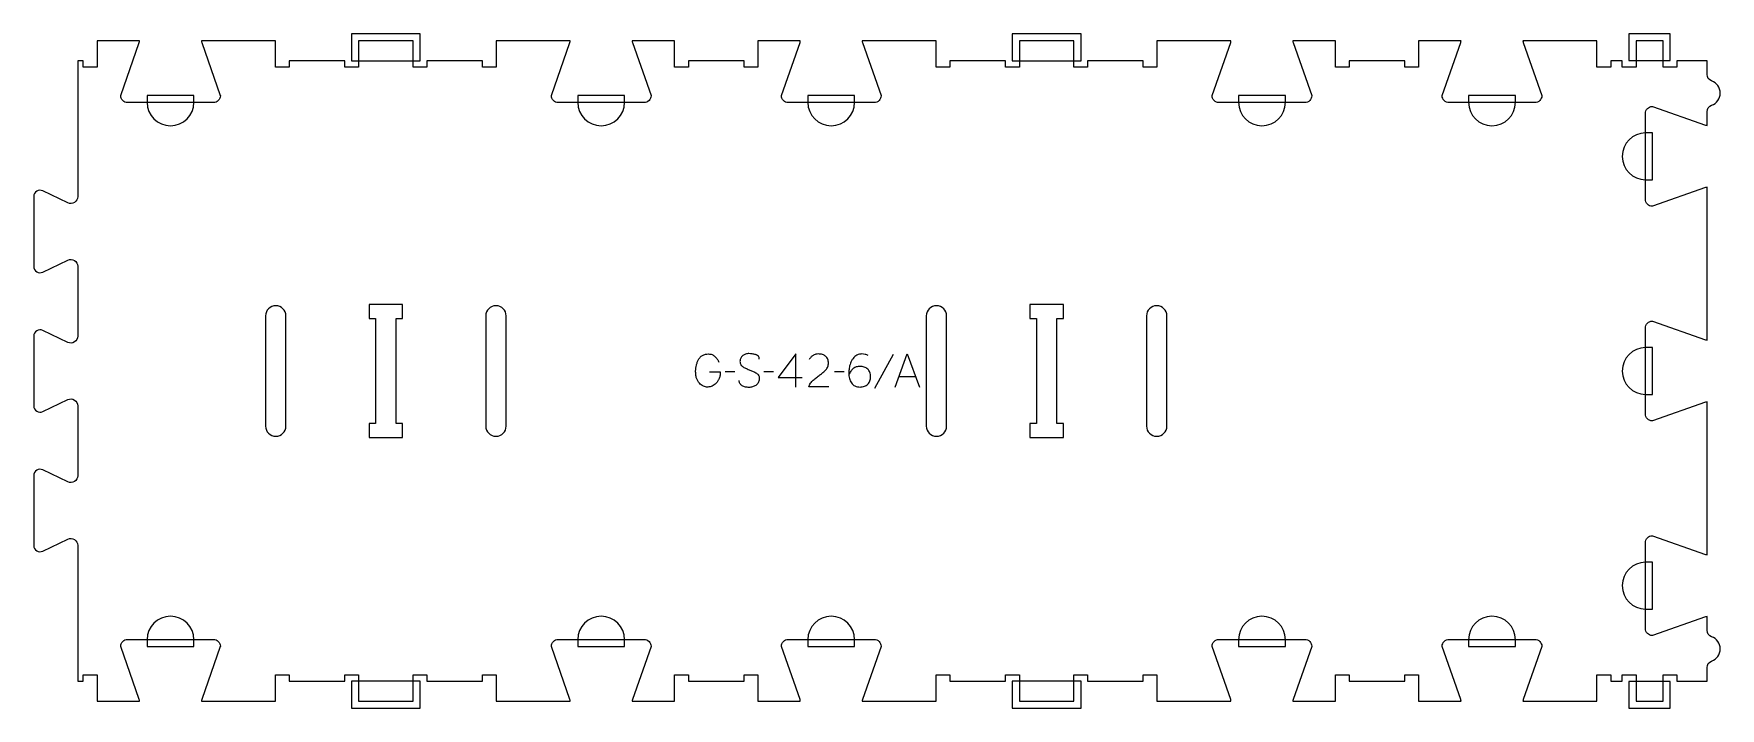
# Model space of a CAD drawing. Extents: x 0 to 1532, y -6 to 606.
import ezdxf

# ---------------------------------------------------------------- set-up
doc = ezdxf.new("R2010")
doc.units = 0
for name, color, linetype in [('1_ANYTOOL_1MMDEEP_LABELS_S', 2, 'CONTINUOUS'), ('3_ANYTOOL_CUTTHROUGH_INSID', 4, 'CONTINUOUS'), ('4_ANYTOOL_CUTTHROUGH_OUTSI', 5, 'CONTINUOUS'), ('5_ANYTOOL_HALF_MILL_9MM_IN', 3, 'CONTINUOUS')]:
    doc.layers.add(name, color=color, linetype=linetype)

msp = doc.modelspace()

# ---------------------------------------------------------------- linework, layer by layer
at = {"layer": '1_ANYTOOL_1MMDEEP_LABELS_S'}
for p, q in [((780.53589, 314.728579), (763.350176, 283.957151)), ((636.578748, 299.085722), (627.793033, 299.000008)), ((671.63589, 299.085722), (662.850176, 299.000008)), ((675.921605, 293.857151), (697.693033, 293.857151)), ((735.83589, 299.085722), (727.050176, 299.000008)), ((785.721605, 294.757151), (800.63589, 294.757151))]:
    msp.add_line(p, q, dxfattribs=at)
for points in [[(613.693033, 299.000008), (623.464462, 298.957151, -0.031732), (623.196351, 295.949749, -0.048764), (622.451962, 293.032151, -0.050291), (621.342249, 290.721643, -0.060119), (619.757319, 288.714293, -0.036578), (618.025299, 287.227877, -0.050793), (616.066248, 286.067865, -0.051881), (614.113231, 285.40012, -0.053919), (612.064462, 285.157151, -0.055881), (610.029314, 285.364095, -0.055271), (608.089462, 286.014293, -0.05403), (606.163486, 287.173487, -0.038531), (604.478748, 288.671436, -0.067281), (602.931034, 290.78245, -0.049165), (601.907319, 293.203579, -0.047412), (601.234392, 296.407498, -0.028075), (601.050176, 299.685722, -0.03109), (601.217703, 302.377302, -0.031496), (601.719819, 305.026793, -0.031425), (602.570692, 307.655038, -0.02824), (603.728748, 310.164293, -0.064555), (605.257551, 312.315818, -0.078906), (607.32339, 313.941079, -0.076878), (609.946992, 314.915629, -0.050594), (612.750176, 315.200008, -0.039946), (614.409737, 315.067211, -0.052714), (616.012676, 314.632151, -0.053511), (617.395873, 313.916816, -0.05153), (618.600176, 312.928579, -0.040443), (620.6404, 310.505437, -0.04035), (622.264462, 307.785722)], [(658.821605, 310.614293, 0.071867), (658.628491, 311.9509, 0.100684), (658.001962, 313.132151, 0.047558), (657.527408, 313.608601, 0.038563), (656.977408, 313.997329, 0.037928), (656.280221, 314.344797, 0.026634), (655.543033, 314.600008, 0.028461), (652.5197, 315.28599, 0.041577), (649.43589, 315.542865, 0.036938), (647.933531, 315.431725, 0.041531), (646.468033, 315.087508, 0.041583), (645.090656, 314.510299, 0.038125), (643.821605, 313.721436, 0.057611), (642.751452, 312.729532, 0.065808), (641.957319, 311.508936, 0.06469), (641.479823, 310.049382, 0.046778), (641.33589, 308.514293, 0.052235), (641.498246, 306.964451, 0.075448), (642.043033, 305.514293, 0.076671), (642.959125, 304.341241, 0.061023), (644.164462, 303.457151, 0.021951), (647.193316, 301.929805, 0.018213), (650.33589, 300.650008, -0.02405), (653.437375, 299.344546, -0.02981), (656.378748, 297.714293, -0.068439), (657.520049, 296.748363, -0.079282), (658.328748, 295.496436, -0.076308), (658.753747, 293.917754, -0.047772), (658.778748, 292.271436, -0.046243), (658.485513, 290.590477, -0.06359), (657.83589, 289.019651, -0.064671), (656.863067, 287.735462, -0.057073), (655.607319, 286.721436, -0.067522), (652.639011, 285.358526, -0.070793), (649.414462, 284.857151, -0.064027), (646.275447, 285.219666, -0.070447), (643.350176, 286.400008, -0.054374), (642.191759, 287.24964, -0.074742), (641.293033, 288.360722, -0.075199), (640.770026, 289.6671, -0.057737), (640.607319, 291.071436)], [(722.121605, 285.242865), (703.821605, 285.285722, -0.034491), (704.484383, 287.033054, -0.037732), (705.391248, 288.666079, -0.037744), (706.530542, 290.140715, -0.03482), (707.871605, 291.435722, -0.00859), (710.83083, 293.834305, -0.008791), (713.871605, 296.128579, 0.020588), (716.690893, 298.362022, 0.025206), (719.293033, 300.842865, 0.046908), (720.313628, 302.144107, 0.051091), (721.06089, 303.617865, 0.050722), (721.509623, 305.266039, 0.041139), (721.650176, 306.971436, 0.039396), (721.507531, 308.779022, 0.058519), (721.018033, 310.517865, 0.060358), (720.227476, 311.924981, 0.061397), (719.121605, 313.100008, 0.048006), (717.765648, 314.021967, 0.045901), (716.26089, 314.675008, 0.045216), (714.520829, 315.077567, 0.034258), (712.73589, 315.200008, 0.055622), (710.10132, 314.90602, 0.079896), (707.657319, 313.925008, 0.080617), (705.687932, 312.259308, 0.060287), (704.250176, 310.100008)], [(757.693033, 313.742865, 0.057806), (754.995024, 314.818617, 0.066076), (752.121605, 315.200008, 0.052264), (749.769071, 314.953428, 0.065898), (747.546605, 314.166079, 0.065876), (745.60349, 312.826317, 0.052055), (744.021605, 311.064293, 0.028676), (742.699503, 309.002655, 0.033318), (741.643033, 306.794651, 0.033467), (740.92177, 304.5642, 0.034063), (740.507319, 302.257151, -0.003803), (740.39441, 301.356513, -0.001694), (740.271605, 300.457151, 0.025666), (740.147448, 299.046289, 0.009114), (740.121605, 297.628579, 0.030977), (740.264917, 295.317579, 0.036241), (740.716248, 293.048222, 0.036421), (741.46026, 290.955455, 0.036449), (742.500176, 288.992865, 0.069063), (743.882211, 287.345472, 0.072026), (745.666248, 286.148222, 0.068969), (747.976566, 285.409345, 0.042981), (750.407319, 285.200008, 0.037652), (752.402714, 285.350481, 0.05219), (754.334105, 285.853579, 0.053306), (755.958933, 286.67, 0.0544), (757.371605, 287.814293, 0.052828), (758.504393, 289.227428, 0.052727), (759.316248, 290.846436, 0.051762), (759.814213, 292.748777, 0.038166), (759.964462, 294.714293, 0.038164), (759.813603, 296.687875, 0.055397), (759.300176, 298.592865, 0.056935), (758.471439, 300.15527, 0.058759), (757.307319, 301.485722, 0.051552), (755.866281, 302.5399, 0.048977), (754.243033, 303.285722, 0.04806), (752.330858, 303.74713, 0.035196), (750.364462, 303.885722, 0.031628), (748.616946, 303.77507, 0.043886), (746.909105, 303.403579, 0.044725), (745.470834, 302.810202, 0.050197), (744.171605, 301.957151, 0.037051), (742.998139, 300.852132, 0.02947), (741.980533, 299.600008, 0.029224), (740.991174, 298.039639, 0.021565), (740.164462, 296.385722)]]:
    msp.add_lwpolyline(points, format="xyb", dxfattribs=at)
for points in [[(691.907319, 285.200008), (691.950176, 315.242865), (675.921605, 293.857151)], [(782.250176, 285.200008), (793.13589, 315.200008), (804.193033, 285.200008)]]:
    msp.add_lwpolyline(points, dxfattribs=at)
at = {"layer": '3_ANYTOOL_CUTTHROUGH_INSID'}
for points in [[(229, 249.750003), (229, 349.749997, 1), (210.5, 349.749997), (210.5, 249.750003, 1)], [(410.5, 249.750003, 1), (429, 249.750003), (429, 349.749997, 1), (410.5, 349.749997)], [(829, 249.750003), (829, 349.749997, 1), (810.5, 349.749997), (810.5, 249.750003, 1)], [(1010.5, 249.750003, 1), (1029, 249.750003), (1029, 349.749997, 1), (1010.5, 349.749997)]]:
    msp.add_lwpolyline(points, format="xyb", close=True, dxfattribs=at)
for points in [[(304.5, 360), (304.5, 347.5), (310.5, 347.5), (310.5, 252), (304.5, 252), (304.5, 239.5), (335, 239.5), (335, 252), (329, 252), (329, 347.5), (335, 347.5), (335, 360)], [(904.5, 360), (904.5, 347.5), (910.5, 347.5), (910.5, 252), (904.5, 252), (904.5, 239.5), (935, 239.5), (935, 252), (929, 252), (929, 347.5), (935, 347.5), (935, 360)]]:
    msp.add_lwpolyline(points, close=True, dxfattribs=at)
at = {"layer": '4_ANYTOOL_CUTTHROUGH_OUTSI'}
msp.add_lwpolyline([(1518.10513, 522.989641, 0.061835), (1519.5, 522.75479), (1519.5, 535.153647, -0.317837), (1523.666667, 541.046203, 0.707107), (1523.666667, 563.202216, -0.317837), (1519.5, 569.094772), (1519.5, 581.499607), (1492, 581.499863), (1492, 575.749939, -0.414214), (1491.75, 575.499939), (1479.75, 575.499939, -0.414214), (1479.5, 575.749939), (1479.5, 599.499939), (1455, 599.499939), (1455, 575.749939, -0.414214), (1454.75, 575.499939), (1442.75, 575.499939, -0.414214), (1442.5, 575.749939), (1442.5, 581.49997), (1432, 581.499999), (1432, 575.75, -0.414214), (1431.75, 575.5), (1419.75, 575.5, -0.414214), (1419.5, 575.75), (1419.5, 599.5), (1369.75, 599.5), (1352.308437, 599.5, 0.061784), (1352.543431, 598.10513), (1369.438965, 549.832588, -0.084368), (1369.453, 549.75, -0.414214), (1363.203, 543.5), (1285.203, 543.5, -0.414214), (1278.953, 549.75, -0.084368), (1278.967035, 549.832588), (1295.866148, 598.116195, 0.061178), (1296.097563, 599.5), (1257.5, 599.5), (1257.5, 575.75, -0.414214), (1257.25, 575.5), (1245.25, 575.5, -0.414214), (1245, 575.75), (1245, 581.5), (1194.5, 581.5), (1194.5, 575.75, -0.414214), (1194.25, 575.5), (1182.25, 575.5, -0.414214), (1182, 575.75), (1182, 599.5), (1143.402437, 599.5, 0.061784), (1143.637431, 598.10513), (1160.532965, 549.832588, -0.084368), (1160.547, 549.75, -0.414214), (1154.297, 543.5), (1076.297, 543.5, -0.414214), (1070.047, 549.75, -0.084368), (1070.061035, 549.832588), (1086.960148, 598.116195, 0.061178), (1087.191563, 599.5), (1069.75, 599.5), (1020, 599.5), (1020, 575.75, -0.414214), (1019.75, 575.5), (1007.75, 575.5, -0.414214), (1007.5, 575.75), (1007.5, 581.5), (957, 581.5), (957, 575.75, -0.414214), (956.75, 575.5), (944.75, 575.5, -0.414214), (944.5, 575.75), (944.5, 599.5), (895, 599.5), (895, 575.75, -0.414214), (894.75, 575.5), (882.75, 575.5, -0.414214), (882.5, 575.75), (882.5, 581.5), (832, 581.5), (832, 575.75, -0.414214), (831.75, 575.5), (819.75, 575.5, -0.414214), (819.5, 575.75), (819.5, 599.5), (752.308437, 599.5, 0.061784), (752.543431, 598.10513), (769.438965, 549.832588, -0.084368), (769.453, 549.75, -0.414214), (763.203, 543.5), (685.203, 543.5, -0.414214), (678.953, 549.75, -0.084368), (678.967035, 549.832588), (695.866148, 598.116195, 0.061178), (696.097563, 599.5), (657.5, 599.5), (657.5, 575.75, -0.414214), (657.25, 575.5), (645.25, 575.5, -0.414214), (645, 575.75), (645, 581.5), (594.5, 581.5), (594.5, 575.75, -0.414214), (594.25, 575.5), (582.25, 575.5, -0.414214), (582, 575.75), (582, 599.5), (543.402437, 599.5, 0.061784), (543.637431, 598.10513), (560.532965, 549.832588, -0.084368), (560.547, 549.75, -0.414214), (554.297, 543.5), (476.297, 543.5, -0.414214), (470.047, 549.75, -0.084368), (470.061035, 549.832588), (486.960148, 598.116195, 0.061178), (487.191563, 599.5), (469.75, 599.5), (420, 599.5), (420, 575.75, -0.414214), (419.75, 575.5), (407.75, 575.5, -0.414214), (407.5, 575.75), (407.5, 581.5), (357, 581.5), (357, 575.75, -0.414214), (356.75, 575.5), (344.75, 575.5, -0.414214), (344.5, 575.75), (344.5, 599.5), (295, 599.5), (295, 575.75, -0.414214), (294.75, 575.5), (282.75, 575.5, -0.414214), (282.5, 575.75), (282.5, 581.5), (232, 581.5), (232, 575.75, -0.414214), (231.75, 575.5), (219.75, 575.5, -0.414214), (219.5, 575.75), (219.5, 599.5), (152.308437, 599.5, 0.061784), (152.543431, 598.10513), (169.438965, 549.832588, -0.084368), (169.453, 549.75, -0.414214), (163.203, 543.5), (85.203, 543.5, -0.414214), (78.953, 549.75, -0.084368), (78.967035, 549.832588), (95.866148, 598.116195, 0.061178), (96.097563, 599.5), (57.5, 599.5), (57.5, 575.75, -0.414214), (57.25, 575.5), (45.25, 575.5, -0.414214), (45, 575.75), (45, 581.5), (40, 581.5), (40, 458.103017, -0.257375), (37.086653, 452.818205, -0.257375), (31.062641, 452.460269), (8.22237, 463.337949, 0.551268), (0, 458.146621), (0, 394.753017, 0.551268), (8.22237, 389.561689), (31.062641, 400.439369, -0.551268), (40, 394.796621), (40, 331.403198, -0.551268), (31.062641, 325.76045), (8.22237, 336.63813, 0.551268), (0, 331.446802), (0, 268.053198, 0.257375), (2.680279, 263.191171, 0.257375), (8.22237, 262.86187), (31.062641, 273.73955, -0.257375), (37.086653, 273.381614, -0.257375), (40, 268.096802), (40, 204.703379, -0.551268), (31.062641, 199.060631), (8.22237, 209.938311, 0.551268), (0, 204.746983), (0, 141.353379, 0.257375), (2.680279, 136.491352, 0.257375), (8.22237, 136.162051), (31.062641, 147.039731, -0.551268), (40, 141.396983), (40, 18), (45, 18), (45, 23.75, -0.414214), (45.25, 24), (57.25, 24, -0.414214), (57.5, 23.75), (57.5, 0), (96.097563, 0, 0.061784), (95.862569, 1.39487), (78.967035, 49.667412, -0.084368), (78.953, 49.75, -0.414214), (85.203, 56), (163.203, 56, -0.414214), (169.453, 49.75, -0.084368), (169.438965, 49.667412), (152.539852, 1.383805, 0.061178), (152.308437, 0), (169.75, 0), (219.5, 0), (219.5, 23.75, -0.414214), (219.75, 24), (231.75, 24, -0.414214), (232, 23.75), (232, 18), (282.5, 18), (282.5, 23.75, -0.414214), (282.75, 24), (294.75, 24, -0.414214), (295, 23.75), (295, 0), (344.5, 0), (344.5, 23.75, -0.414214), (344.75, 24), (356.75, 24, -0.414214), (357, 23.75), (357, 18), (407.5, 18), (407.5, 23.75, -0.414214), (407.75, 24), (419.75, 24, -0.414214), (420, 23.75), (420, 0), (487.191563, 0, 0.061784), (486.956569, 1.39487), (470.061035, 49.667412, -0.084368), (470.047, 49.75, -0.414214), (476.297, 56), (554.297, 56, -0.414214), (560.547, 49.75, -0.084368), (560.532965, 49.667412), (543.633852, 1.383805, 0.061178), (543.402437, 0), (582, 0), (582, 23.75, -0.414214), (582.25, 24), (594.25, 24, -0.414214), (594.5, 23.75), (594.5, 18), (645, 18), (645, 23.75, -0.414214), (645.25, 24), (657.25, 24, -0.414214), (657.5, 23.75), (657.5, 0), (696.097563, 0, 0.061784), (695.862569, 1.39487), (678.967035, 49.667412, -0.084368), (678.953, 49.75, -0.414214), (685.203, 56), (763.203, 56, -0.414214), (769.453, 49.75, -0.084368), (769.438965, 49.667412), (752.539852, 1.383805, 0.061178), (752.308437, 0), (819.5, 0), (819.5, 23.75, -0.414214), (819.75, 24), (831.75, 24, -0.414214), (832, 23.75), (832, 18), (882.5, 18), (882.5, 23.75, -0.414214), (882.75, 24), (894.75, 24, -0.414214), (895, 23.75), (895, 0), (944.5, 0), (944.5, 23.75, -0.414214), (944.75, 24), (956.75, 24, -0.414214), (957, 23.75), (957, 18), (1007.5, 18), (1007.5, 23.75, -0.414214), (1007.75, 24), (1019.75, 24, -0.414214), (1020, 23.75), (1020, 0), (1087.191563, 0, 0.061784), (1086.956569, 1.39487), (1070.061035, 49.667412, -0.084368), (1070.047, 49.75, -0.414214), (1076.297, 56), (1154.297, 56, -0.414214), (1160.547, 49.75, -0.084368), (1160.532965, 49.667412), (1143.633852, 1.383805, 0.061178), (1143.402437, 0), (1182, 0), (1182, 23.75, -0.414214), (1182.25, 24), (1194.25, 24, -0.414214), (1194.5, 23.75), (1194.5, 18), (1245, 18), (1245, 23.75, -0.414214), (1245.25, 24), (1257.25, 24, -0.414214), (1257.5, 23.75), (1257.5, 0), (1296.097563, 0, 0.061784), (1295.862569, 1.39487), (1278.967035, 49.667412, -0.084368), (1278.953, 49.75, -0.414214), (1285.203, 56), (1363.203, 56, -0.414214), (1369.453, 49.75, -0.084368), (1369.438965, 49.667412), (1352.539852, 1.383805, 0.061178), (1352.308437, 0), (1419.5, 0), (1419.5, 23.75, -0.414214), (1419.75, 24), (1431.75, 24, -0.414214), (1432, 23.75), (1432, 18.000001), (1442.5, 18.00003), (1442.5, 23.750061, -0.414214), (1442.75, 24.000061), (1454.75, 24.000061, -0.414214), (1455, 23.750061), (1455, 0.000061), (1479.5, 0.000061), (1479.5, 23.750061, -0.414214), (1479.75, 24.000061), (1491.75, 24.000061, -0.414214), (1492, 23.750061), (1492, 18.000134), (1519.5, 18.000001), (1519.5, 30.403647, -0.317837), (1523.666667, 36.296203, 0.707107), (1523.666667, 58.452216, -0.317837), (1519.5, 64.344772), (1519.5, 76.744268, 0.061977), (1518.105233, 76.509208), (1469.832589, 59.613246, -0.08437), (1469.75, 59.59921, -0.414214), (1463.5, 65.84921), (1463.5, 143.84921, -0.414214), (1469.75, 150.09921, -0.084368), (1469.832588, 150.085174), (1518.116195, 133.186061, 0.061178), (1519.5, 132.954647), (1519.5, 271.643772, 0.061784), (1518.10513, 271.408778), (1469.832588, 254.513245, -0.084368), (1469.75, 254.49921, -0.414214), (1463.5, 260.74921), (1463.5, 338.74921, -0.414214), (1469.75, 344.99921, -0.084368), (1469.832588, 344.985174), (1518.116195, 328.086061, 0.061178), (1519.5, 327.854647), (1519.5, 466.543772, 0.061784), (1518.10513, 466.308778), (1469.832588, 449.413245, -0.084368), (1469.75, 449.39921, -0.414214), (1463.5, 455.64921), (1463.5, 533.64921, -0.414214), (1469.75, 539.89921, -0.084368), (1469.832588, 539.885174)], format="xyb", close=True, dxfattribs=at)
at = {"layer": '5_ANYTOOL_HALF_MILL_9MM_IN'}
for points in [[(294.5, 581.5), (345, 581.5), (351, 581.5), (351, 599.74), (351, 606), (294.76, 606), (288.5, 606), (288.5, 581.5)], [(894.5, 581.5), (945, 581.5), (951, 581.5), (951, 599.74), (951, 606), (894.76, 606), (888.5, 606), (888.5, 581.5)], [(1454.5, 581.55787), (1480, 581.55787), (1486, 581.55787), (1486, 599.739939), (1486, 605.999939), (1454.76, 605.999939), (1448.5, 605.999939), (1448.5, 581.55787)], [(345, 18), (294.5, 18), (288.5, 18), (288.5, -6.5), (294.76, -6.5), (344.74, -6.5), (351, -6.5), (351, 18)], [(945, 18), (894.5, 18), (888.5, 18), (888.5, -6.5), (894.76, -6.5), (944.74, -6.5), (951, -6.5), (951, 18)], [(1480, 17.94213), (1454.5, 17.94213), (1448.5, 17.94213), (1448.5, -0.239939), (1448.5, -6.499939), (1479.74, -6.499939), (1486, -6.499939), (1486, 17.94213)]]:
    msp.add_lwpolyline(points, close=True, dxfattribs=at)
for points in [[(102.953, 543.75, 1), (145.453, 543.75), (145.453, 550), (102.953, 550)], [(494.047, 543.75, 1), (536.547, 543.75), (536.547, 550), (494.047, 550)], [(702.953, 543.75, 1), (745.453, 543.75), (745.453, 550), (702.953, 550)], [(1094.047, 543.75, 1), (1136.547, 543.75), (1136.547, 550), (1094.047, 550)], [(1302.953, 543.75, 1), (1345.453, 543.75), (1345.453, 550), (1302.953, 550)], [(1463.75, 515.9, 1), (1463.75, 473.4), (1470, 473.4), (1470, 515.9)], [(1463.75, 321, 1), (1463.75, 278.5), (1470, 278.5), (1470, 321)], [(1463.75, 126.1, 1), (1463.75, 83.6), (1470, 83.6), (1470, 126.1)], [(145.453, 55.5), (145.453, 55.75, 1), (102.953, 55.75), (102.953, 49.5), (145.453, 49.5)], [(536.547, 55.5), (536.547, 55.75, 1), (494.047, 55.75), (494.047, 49.5), (536.547, 49.5)], [(745.453, 55.5), (745.453, 55.75, 1), (702.953, 55.75), (702.953, 49.5), (745.453, 49.5)], [(1136.547, 55.5), (1136.547, 55.75, 1), (1094.047, 55.75), (1094.047, 49.5), (1136.547, 49.5)], [(1345.453, 55.5), (1345.453, 55.75, 1), (1302.953, 55.75), (1302.953, 49.5), (1345.453, 49.5)]]:
    msp.add_lwpolyline(points, format="xyb", close=True, dxfattribs=at)

doc.saveas('drawing.dxf')
